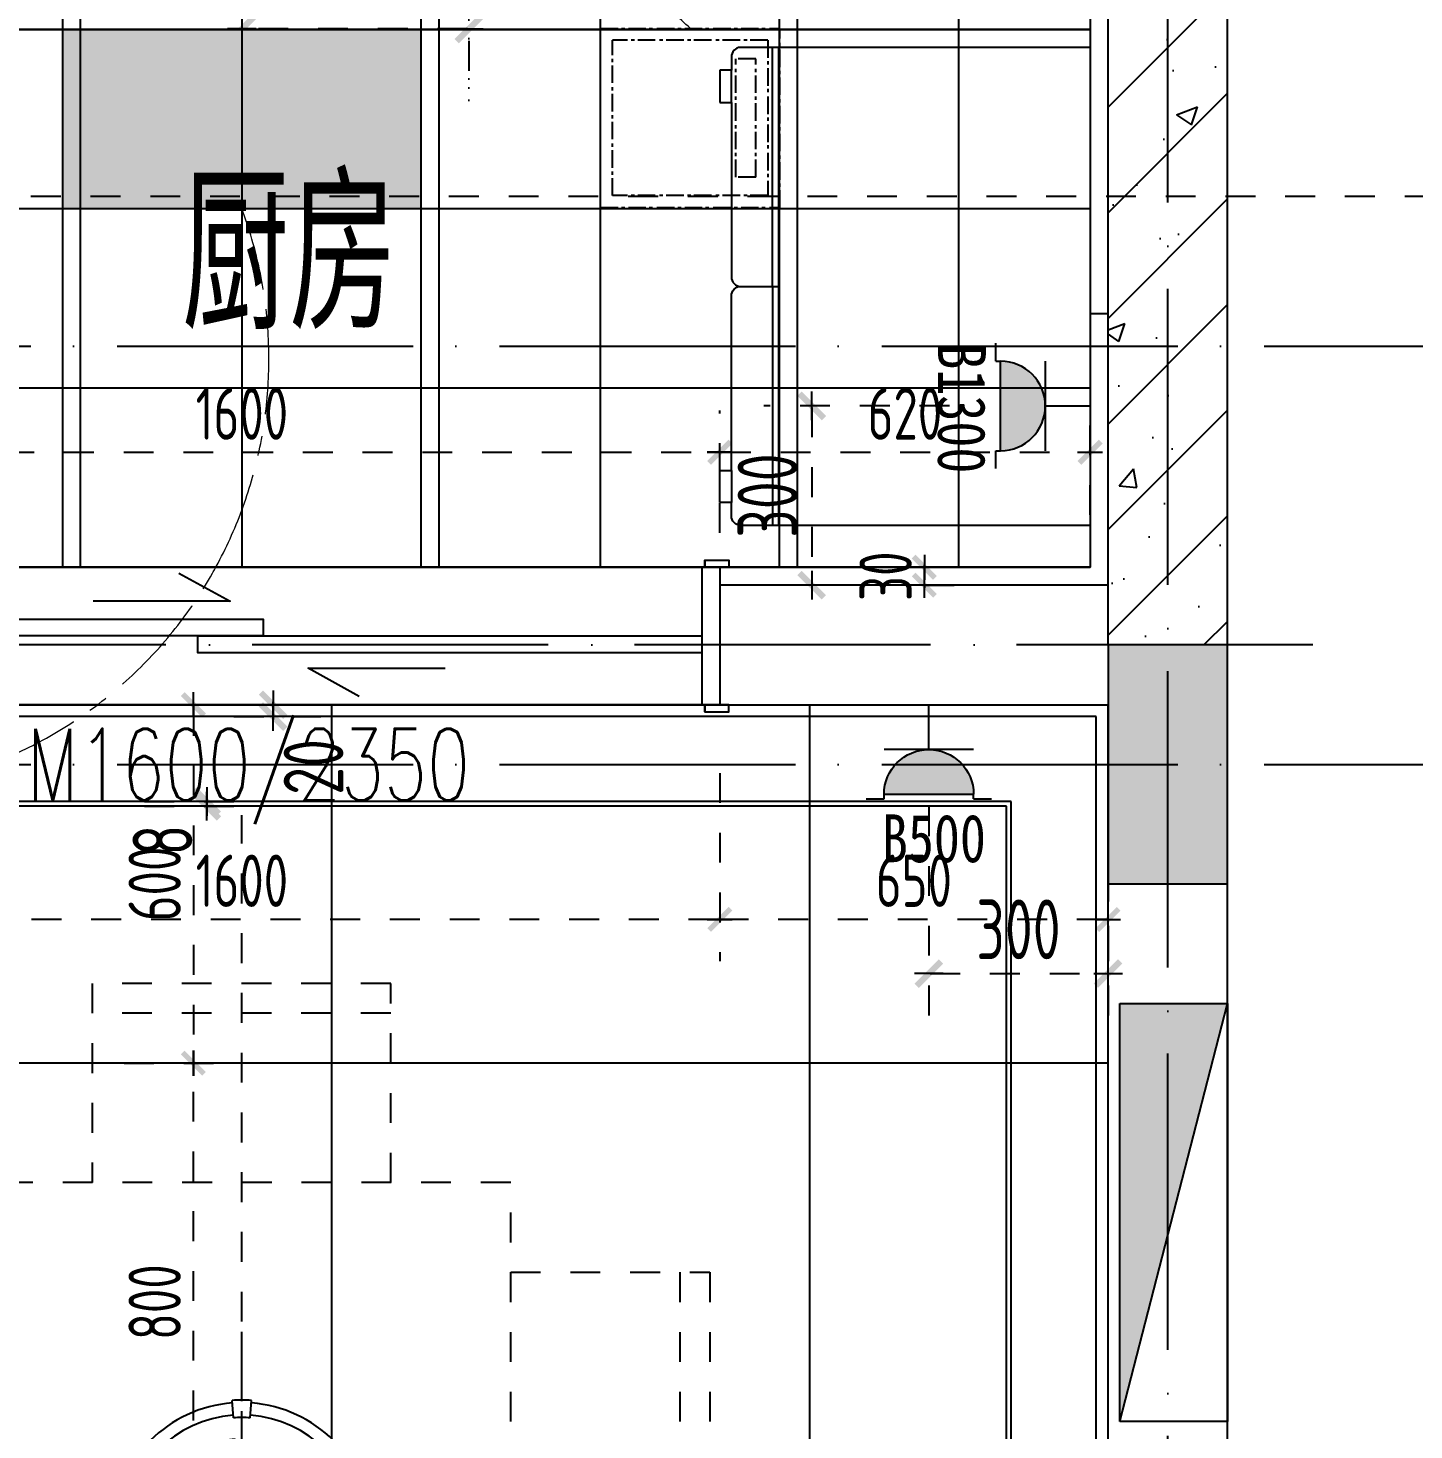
# Model space of a CAD drawing. Extents: x 133656 to 214778, y 12424 to 51506.
# Drawn here: x 163788 to 166108, y 21886 to 24232 of the extents above; entities that cross this region are included whole.
import ezdxf

# ---------------------------------------------------------------- set-up
doc = ezdxf.new("R2010")
doc.units = 0
doc.header["$MEASUREMENT"] = 0
for name, pattern in [('图案填充', [66.863653, 0, -20.558844, 0, -15.145704, 0, -15.145704, 0, -16.013401]), ('图纸索引线', [1.414175, 0.440583, -0.082865, 0.082865, -0.092515, 0.440583, -0.082865, 0.082865, -0.109034]), ('家具虚线平面', [100, 50, -50]), ('索引', [26.102844, 8.811668, -1.657301, 1.657301, -1.850304, 8.811668, -1.657301, 1.657301]), ('轴线', [1279.947105, 991.697132, -142.311249, 0, -145.938724])]:
    doc.linetypes.add(name, pattern=pattern)
doc.layers.get('Defpoints').update_dxf_attribs({"color": 8})
for name, color, linetype in [('A-HATH', 8, 'Continuous'), ('A31.土建轴线', 251, 'Continuous'), ('B4.装修完成面', 112, 'Continuous'), ('B6.新建墙体定位', 203, 'Continuous'), ('B9.完成面定位', 203, 'Continuous'), ('C1.新建门', 70, 'Continuous'), ('C2.门编号', 10, 'Continuous'), ('E1.地面-(平面图)', 136, 'Continuous'), ('E7.地面_尺寸', 50, 'Continuous'), ('F1.家具层', 51, 'Continuous'), ('F5.洁具层', 133, 'Continuous'), ('G1.天花造型', 30, 'Continuous'), ('G2.天花造型尺寸', 144, 'Continuous'), ('G3.天花灯具', 52, 'Continuous'), ('G4.天花灯位', 71, 'Continuous'), ('G5.天花看线', 152, 'Continuous'), ('K2.强电插座', 132, 'Continuous'), ('P-EQUIP_消火栓', 7, 'Continuous'), ('PS-中文', 50, 'Continuous'), ('PUB_HATCH', 8, 'Continuous'), ('WALL', 6, 'Continuous'), ('wf2水点排水', 1, 'Continuous')]:
    doc.layers.add(name, color=color, linetype=linetype)
doc.layers.add('灯具连线', color=30, linetype='Continuous', lineweight=13)
doc.styles.add('_TCH_SPACE', font='SIMPLEX', dxfattribs={"height": 5, "bigfont": 'GBCBIG'})
doc.styles.add('标注数字', font='dim.shx', dxfattribs={"width": 0.8})
doc.styles.add('标题文字', font='')
doc.styles.get('标题文字').set_extended_font_data('SimSun')
doc.dimstyles.new('设计2017', dxfattribs={"dimscale": 100, "dimtxt": 2.5, "dimasz": 0.06, "dimexe": 2, "dimexo": 2.5, "dimgap": 0.6, "dimtad": 1, "dimdec": 0, "dimrnd": 5, "dimzin": 0, "dimdsep": 46, "dimtxsty": '标注数字', "dimblk": 'HBA_DIMENSION_TICK', "dimcen": 0.125, "dimclrd": 44, "dimclre": 44, "dimclrt": 50, "dimadec": 0, "dimazin": 0, "dimtfac": 1, "dimtdec": 0, "dimtix": 1, "dimtmove": 0, "dimatfit": 3, "dimldrblk": 'HBA_Leader_Arrow', "dimfxl": 7, "dimfxlon": 1, "dimtvp": 1, "dimtolj": 1, "dimtzin": 0, "dimarcsym": 0})

# ---------------------------------------------------------------- blocks, each defined once
blk = doc.blocks.new('$TwtSys$00000434')
for p, q in [((-0.5, 0.5), (-0.5, -0.5)), ((-0.5, -0.5), (0.5, 0.5)), ((0.5, 0.5), (-0.5, 0.5)), ((0.5, -0.5), (0.5, 0.5)), ((-0.5, -0.5), (0.5, -0.5))]:
    blk.add_line(p, q)
blk.add_solid([(0.5, -0.5), (0.5, 0.5), (-0.5, -0.5)])
blk = doc.blocks.new('r2q3423')
at = {"linetype": '家具虚线平面'}
for p, q in [((163940.7, -28224), (163440.7, -28224)), ((163440.7, -28224), (163440.7, -28557.4)), ((163940.7, -28557.4), (163940.7, -28224)), ((163940.7, -28274), (163440.7, -28274)), ((163241.4, -29957.4), (163241.4, -28557.4)), ((164141.4, -28557.4), (163241.4, -28557.4)), ((164141.4, -28557.4), (164141.4, -29957.4)), ((163241.4, -28707.4), (162908, -28707.4)), ((162908, -28707.4), (162908, -29207.4)), ((162958, -28707.4), (162958, -29207.4)), ((164141.4, -28707.4), (164474.8, -28707.4)), ((164424.8, -28707.4), (164424.8, -29207.4)), ((164474.8, -28707.4), (164474.8, -29207.4)), ((162908, -29207.4), (163241.4, -29207.4)), ((164474.8, -29207.4), (164141.4, -29207.4)), ((162908, -29807.4), (162908, -29307.4)), ((162908, -29307.4), (163241.4, -29307.4)), ((162958, -29807.4), (162958, -29307.4)), ((164474.8, -29307.4), (164141.4, -29307.4)), ((164424.8, -29807.4), (164424.8, -29307.4)), ((164474.8, -29807.4), (164474.8, -29307.4)), ((163241.4, -29807.4), (162908, -29807.4)), ((164141.4, -29807.4), (164474.8, -29807.4)), ((164141.4, -29957.4), (163241.4, -29957.4)), ((163440.7, -30290.9), (163440.7, -29957.4)), ((163940.7, -29957.4), (163940.7, -30290.9)), ((163940.7, -30240.9), (163440.7, -30240.9)), ((163940.7, -30290.9), (163440.7, -30290.9))]:
    blk.add_line(p, q, dxfattribs=at)
blk = doc.blocks.new('fdq')
for p, q in [((717531.7, -1941971.2), (717531.7, -1941993.2)), ((718132.1, -1941955), (717546.4, -1941955)), ((717600.4, -1942355), (717600.4, -1941955)), ((717610.3, -1941955), (717610.3, -1942755)), ((718132.1, -1941955), (718132.1, -1942755)), ((717512, -1941993.2), (717512, -1942047)), ((717531.7, -1941993.2), (717512, -1941993.2)), ((717531.7, -1942047), (717531.7, -1941993.2)), ((717512, -1942047), (717531.7, -1942047)), ((717531.7, -1942047), (717531.7, -1942338.9)), ((717531.7, -1942663), (717531.7, -1942371.2)), ((717546.4, -1942355), (717610.3, -1942355)), ((717600.4, -1942355), (717600.4, -1942755)), ((717512, -1942663), (717531.7, -1942663)), ((717512, -1942716.8), (717512, -1942663)), ((717531.7, -1942663), (717531.7, -1942716.8)), ((717531.7, -1942716.8), (717512, -1942716.8)), ((717531.7, -1942738.9), (717531.7, -1942716.8)), ((718132.1, -1942755), (717546.4, -1942755))]:
    blk.add_line(p, q)
for centre, start_param, end_param in [((717546.4, -1941971.2), 3.141593, 4.712389), ((717546.4, -1942338.9), 4.712389, 6.283185)]:
    blk.add_ellipse(centre, major_axis=(0, -16.1), ratio=0.913255, start_param=start_param, end_param=end_param)
at = {"extrusion": (0, 0, -1)}
for centre, start_param, end_param in [((717546.4, -1942371.2), 4.712389, 6.283185), ((717546.4, -1942738.9), 3.141593, 4.712389)]:
    blk.add_ellipse(centre, major_axis=(0, 16.1), ratio=0.913255, start_param=start_param, end_param=end_param, dxfattribs=at)
blk = doc.blocks.new('HBA_DIMENSION_TICK')
at = {"color": 0, "linetype": 'ByBlock'}
for p, q in [((-10, 0), (0, 0)), ((0, 0), (10, 0))]:
    blk.add_line(p, q, dxfattribs=at)
at = {"color": 50, "linetype": 'ByBlock'}
blk.add_solid([(-10, -7), (-7, -10), (7, 10), (10, 7)], dxfattribs=at)
blk = doc.blocks.new('*D93')
at = {"layer": 'Defpoints', "color": 0, "linetype": '家具虚线平面', "transparency": 16777216}
for p in [(165430.6, 23599.6), (165100, 23299.6), (165418.7, 23299.6)]:
    blk.add_point(p, dxfattribs=at)
at = {"layer": 'K2.强电插座', "color": 44, "linetype": '家具虚线平面', "lineweight": -2, "transparency": 16777216}
for p, q in [((165330.6, 23599.6), (165020, 23599.6)), ((165100, 23597.2), (165100, 23302)), ((165318.7, 23299.6), (165020, 23299.6))]:
    blk.add_line(p, q, dxfattribs=at)
at = {"layer": 'K2.强电插座', "color": 44, "linetype": '家具虚线平面', "lineweight": -2, "transparency": 16777216, "xscale": 2.4, "yscale": 2.4, "zscale": 2.4}
for p, rotation in [((165100, 23599.6), 90), ((165100, 23299.6), 270)]:
    blk.add_blockref('HBA_DIMENSION_TICK', p, dxfattribs=dict(at, rotation=rotation))
at = {"layer": 'K2.强电插座', "color": 50, "linetype": '家具虚线平面', "transparency": 16777216, "insert": (165026, 23449.6), "char_height": 100, "attachment_point": 5, "rotation": 90, "style": '标注数字'}
blk.add_mtext('\\A1;300', dxfattribs=at)
blk = doc.blocks.new('HBA_Leader_Arrow')
at = {"color": 0, "linetype": 'ByBlock', "ltscale": 0.5}
blk.add_line((3.5, 0), (-10, 0), dxfattribs=at)
for points in [[(-10.99, 11.28), (-6.57, 14.38), (-0.55, 0), (3.5, 0)], [(-10.99, -11.28), (-6.57, -14.38), (-0.55, 0), (3.5, 0)]]:
    blk.add_solid(points, dxfattribs=at)
blk = doc.blocks.new('不间断电源')
h = blk.add_hatch(color=8)
h.dxf.hatch_style = 1
h.paths.add_polyline_path([(-70.3, 140.6, 1), (70.3, 140.6)])
for p, q in [((-98.4, 147.7), (-70.3, 147.7)), ((-70.3, 147.7), (-70.3, 140.6)), ((-70.3, 140.6), (70.3, 140.6)), ((70.3, 147.7), (70.3, 140.6)), ((70.3, 147.7), (98.4, 147.7)), ((70.3, 70.3), (-70.3, 70.3)), ((0, 70.3), (0, 0))]:
    blk.add_line(p, q)
blk.add_arc((0, 140.6), 70.3, 180, 0)
at = {"color": 1, "style": '标题文字'}
blk.add_attdef('REF.', (86, 32.6), '', height=70.9, dxfattribs=at)
blk = doc.blocks.new('线条方形')
at = {"color": 0}
blk.add_lwpolyline([(0, -12), (0, 0), (-40, 0)], dxfattribs=at)
blk.add_lwpolyline([(-40, 0), (0, 0), (0, -12), (-40, -12)], close=True, dxfattribs=at)
blk = doc.blocks.new('*U147')
at = {"layer": 'B4.装修完成面', "color": 33}
for p, q in [((25, 112), (25, -118)), ((50, 112), (55, 112)), ((55, 112), (55, -118)), ((45, -118), (55, -118))]:
    blk.add_line(p, q, dxfattribs=at)
at = {"layer": 'B4.装修完成面', "color": 33, "xscale": -1, "rotation": 180}
blk.add_blockref('线条方形', (50, 112), dxfattribs=at)
at = {"layer": 'B4.装修完成面', "color": 33}
blk.add_blockref('线条方形', (50, -118), dxfattribs=at)
blk = doc.blocks.new('*D149')
at = {"layer": 'Defpoints', "color": 0, "linetype": '家具虚线平面', "transparency": 16777216}
for p in [(165296.1, 23099.6), (165596.1, 23099.6), (165596.1, 22649.6)]:
    blk.add_point(p, dxfattribs=at)
at = {"layer": 'K2.强电插座', "color": 44, "linetype": '家具虚线平面', "lineweight": -2, "transparency": 16777216}
for p, q in [((165296.1, 22929.6), (165296.1, 22569.6)), ((165596.1, 22929.6), (165596.1, 22569.6)), ((165298.5, 22649.6), (165593.7, 22649.6))]:
    blk.add_line(p, q, dxfattribs=at)
at = {"layer": 'K2.强电插座', "color": 44, "linetype": '家具虚线平面', "lineweight": -2, "transparency": 16777216, "xscale": 2.4, "yscale": 2.4, "zscale": 2.4, "rotation": 180}
blk.add_blockref('HBA_DIMENSION_TICK', (165296.1, 22649.6), dxfattribs=at)
at = {"layer": 'K2.强电插座', "color": 44, "linetype": '家具虚线平面', "lineweight": -2, "transparency": 16777216, "xscale": 2.4, "yscale": 2.4, "zscale": 2.4}
blk.add_blockref('HBA_DIMENSION_TICK', (165596.1, 22649.6), dxfattribs=at)
at = {"layer": 'K2.强电插座', "color": 50, "linetype": '家具虚线平面', "transparency": 16777216, "insert": (165446.1, 22723.6), "char_height": 100, "attachment_point": 5, "style": '标注数字'}
blk.add_mtext('\\A1;300', dxfattribs=at)
blk = doc.blocks.new('A$C34CE5B40')
at = {"color": 1, "linetype": '图纸索引线', "ltscale": 150}
for p, q in [((125.3, -67.5), (125.3, 318.1)), ((-67.5, 125.3), (318.1, 125.3))]:
    blk.add_line(p, q, dxfattribs=at)
for p, q in [((117.3, 233.8), (116.1, 250.3)), ((133.3, 233.8), (134.5, 250.3)), ((16.8, 133.3), (0.3, 134.5)), ((124.2, 139.9), (126.4, 139.9)), ((233.8, 133.3), (250.3, 134.5)), ((16.8, 117.3), (0.3, 116.1)), ((233.8, 117.3), (250.3, 116.1)), ((117.3, 16.8), (116.1, 0.3)), ((133.3, 16.8), (134.5, 0.3))]:
    blk.add_line(p, q)
at = {"color": 8}
for p, q in [((15, 139.9), (17.4, 139.9)), ((233.2, 139.9), (235.6, 139.9)), ((166.7, 24.7), (172.7, 24.7))]:
    blk.add_line(p, q, dxfattribs=at)
for radius in [8.86, 5.76]:
    blk.add_circle((125.3, 125.3), radius)
for centre, radius, start, end in [((125.3, 125.3), 122.9, 94.2154, 175.7846), ((125.3, 125.3), 125.3, 85.7846, 94.2154), ((125.3, 125.3), 122.9, 4.2154, 85.7846), ((125.3, 125.3), 111.3, 94.2154, 175.7846), ((125.3, 125.3), 108.8, 85.7846, 94.2154), ((125.3, 125.3), 111.3, 4.2154, 85.7846), ((125.3, 125.3), 125.3, 175.7846, 184.2154), ((125.3, 125.3), 108.8, 175.7846, 184.2154), ((117.5, 133.1), 3.28, 59.2133, 210.7867), ((122.4, 136), 3.28, 29.2133, 180.7867), ((128.2, 136), 3.28, 359.2133, 150.7867), ((133.1, 133.1), 3.28, 329.2133, 120.7867), ((125.3, 125.3), 108.8, 355.7846, 4.2154), ((125.3, 125.3), 125.3, 355.7846, 4.2154), ((114.6, 128.2), 3.28, 89.2133, 240.7867), ((114.6, 122.4), 3.28, 119.2133, 270.7867), ((136, 128.2), 3.28, 299.2133, 90.7867), ((136, 122.4), 3.28, 269.2133, 60.7867), ((125.3, 125.3), 122.9, 184.2154, 265.7846), ((125.3, 125.3), 111.3, 184.2154, 265.7846), ((117.5, 117.5), 3.28, 149.2133, 300.7867), ((122.4, 114.6), 3.28, 179.2133, 330.7867), ((128.2, 114.6), 3.28, 209.2133, 0.7867), ((133.1, 117.5), 3.28, 239.2133, 30.7867), ((125.3, 125.3), 111.3, 274.2154, 355.7846), ((125.3, 125.3), 122.9, 274.2154, 355.7846), ((125.3, 125.3), 108.8, 265.7846, 274.2154), ((125.3, 125.3), 125.3, 265.7846, 274.2154)]:
    blk.add_arc(centre, radius, start, end)
for start, end in [(94.2154, 175.7846), (202.9764, 246.7439)]:
    blk.add_arc((125.3, 125.3), 88.5, start, end, dxfattribs=at)
blk = doc.blocks.new('*D178')
at = {"layer": 'Defpoints', "color": 0, "linetype": '家具虚线平面', "transparency": 16777216}
for p in [(164032.8, 23099.6), (164032.8, 23079.6), (164198.2, 23079.6)]:
    blk.add_point(p, dxfattribs=at)
at = {"layer": 'G2.天花造型尺寸', "color": 44, "linetype": '家具虚线平面', "lineweight": -2, "transparency": 16777216}
for p, q in [((164132.8, 23099.6), (164278.2, 23099.6)), ((164198.2, 23102), (164198.2, 23104.4)), ((164198.2, 23099.6), (164198.2, 23079.6)), ((164132.8, 23079.6), (164278.2, 23079.6)), ((164198.2, 23077.2), (164198.2, 23074.8))]:
    blk.add_line(p, q, dxfattribs=at)
at = {"layer": 'G2.天花造型尺寸', "color": 44, "linetype": '家具虚线平面', "lineweight": -2, "transparency": 16777216, "xscale": 2.4, "yscale": 2.4, "zscale": 2.4}
for p, rotation in [((164198.2, 23099.6), 270), ((164198.2, 23079.6), 90)]:
    blk.add_blockref('HBA_DIMENSION_TICK', p, dxfattribs=dict(at, rotation=rotation))
at = {"layer": 'G2.天花造型尺寸', "color": 50, "linetype": '家具虚线平面', "transparency": 16777216, "insert": (164266, 22995.3), "char_height": 100, "attachment_point": 5, "rotation": 90, "style": '标注数字'}
blk.add_mtext('\\A1;20', dxfattribs=at)
blk = doc.blocks.new('结构')
at = {"layer": 'A-HATH'}
blk.add_hatch(color=256, dxfattribs=at).paths.add_polyline_path([(2900, 2150), (2900, 1750), (3100, 1750), (3100, 2150)], flags=0)
at = {"layer": 'WALL'}
blk.add_lwpolyline([(2900, 2150), (2900, 1750), (3100, 1750), (3100, 2150), (2900, 2150)], close=True, dxfattribs=at)
blk = doc.blocks.new('*D251')
at = {"layer": 'Defpoints', "color": 0, "linetype": '家具虚线平面', "transparency": 16777216}
for p in [(163882.8, 22937.6), (163882.8, 22929.6), (164087.2, 22937.6)]:
    blk.add_point(p, dxfattribs=at)
at = {"layer": 'G2.天花造型尺寸', "color": 44, "linetype": '家具虚线平面', "lineweight": -2, "transparency": 16777216}
for p, q in [((163982.8, 22937.6), (164167.2, 22937.6)), ((163982.8, 22929.6), (164167.2, 22929.6)), ((164087.2, 22940), (164087.2, 22942.4)), ((164087.2, 22929.6), (164087.2, 22937.6)), ((164087.2, 22927.2), (164087.2, 22924.8))]:
    blk.add_line(p, q, dxfattribs=at)
at = {"layer": 'G2.天花造型尺寸', "color": 44, "linetype": '家具虚线平面', "lineweight": -2, "transparency": 16777216, "xscale": 2.4, "yscale": 2.4, "zscale": 2.4}
for p, rotation in [((164087.2, 22937.6), 270), ((164087.2, 22929.6), 90)]:
    blk.add_blockref('HBA_DIMENSION_TICK', p, dxfattribs=dict(at, rotation=rotation))
at = {"layer": 'G2.天花造型尺寸', "color": 50, "linetype": '家具虚线平面', "transparency": 16777216, "insert": (164013.2, 22873), "char_height": 100, "attachment_point": 5, "rotation": 90, "style": '标注数字'}
blk.add_mtext('\\A1;8', dxfattribs=at)
blk = doc.blocks.new('*D274')
at = {"layer": 'Defpoints', "color": 0, "linetype": '家具虚线平面', "transparency": 16777216}
for p in [(163861.3, 22499.6), (164064.8, 22499.6), (163861.3, 21699.6)]:
    blk.add_point(p, dxfattribs=at)
at = {"layer": 'E7.地面_尺寸', "color": 44, "linetype": '家具虚线平面', "lineweight": -2, "transparency": 16777216}
for p, q in [((163948.8, 22499.6), (164134.8, 22499.6)), ((164064.8, 21701.7), (164064.8, 22497.5)), ((163948.8, 21699.6), (164134.8, 21699.6))]:
    blk.add_line(p, q, dxfattribs=at)
at = {"layer": 'E7.地面_尺寸', "color": 44, "linetype": '家具虚线平面', "lineweight": -2, "transparency": 16777216, "xscale": 2.1, "yscale": 2.1, "zscale": 2.1}
for p, rotation in [((164064.8, 22499.6), 90), ((164064.8, 21699.6), 270)]:
    blk.add_blockref('HBA_DIMENSION_TICK', p, dxfattribs=dict(at, rotation=rotation))
at = {"layer": 'E7.地面_尺寸', "color": 50, "linetype": '家具虚线平面', "transparency": 16777216, "insert": (164000.1, 22099.6), "char_height": 87.5, "attachment_point": 5, "rotation": 90, "style": '标注数字'}
blk.add_mtext('\\A1;800', dxfattribs=at)
blk = doc.blocks.new('*D275')
at = {"layer": 'Defpoints', "color": 0, "linetype": '家具虚线平面', "transparency": 16777216}
for p in [(163861.3, 23099.6), (163861.3, 22499.6), (164064.8, 22499.6)]:
    blk.add_point(p, dxfattribs=at)
at = {"layer": 'E7.地面_尺寸', "color": 44, "linetype": '家具虚线平面', "lineweight": -2, "transparency": 16777216}
for p, q in [((163948.8, 23099.6), (164134.8, 23099.6)), ((164064.8, 23097.5), (164064.8, 22501.7)), ((163948.8, 22499.6), (164134.8, 22499.6))]:
    blk.add_line(p, q, dxfattribs=at)
at = {"layer": 'E7.地面_尺寸', "color": 44, "linetype": '家具虚线平面', "lineweight": -2, "transparency": 16777216, "xscale": 2.1, "yscale": 2.1, "zscale": 2.1}
for p, rotation in [((164064.8, 23099.6), 90), ((164064.8, 22499.6), 270)]:
    blk.add_blockref('HBA_DIMENSION_TICK', p, dxfattribs=dict(at, rotation=rotation))
at = {"layer": 'E7.地面_尺寸', "color": 50, "linetype": '家具虚线平面', "transparency": 16777216, "insert": (164000.1, 22799.6), "char_height": 87.5, "attachment_point": 5, "rotation": 90, "style": '标注数字'}
blk.add_mtext('\\A1;600', dxfattribs=at)
blk = doc.blocks.new('liangba')
at = {"layer": 'G3.天花灯具', "linetype": '图纸索引线'}
for p, q in [((1315.491, 788.607), (1315.491, 793.107)), ((1315.491, 793.107), (1319.991, 793.107)), ((1319.991, 788.607), (1319.991, 793.107)), ((1315.791, 788.907), (1315.791, 792.807)), ((1319.691, 792.807), (1315.791, 792.807)), ((1319.691, 792.807), (1319.691, 788.907)), ((1318.887, 789.373), (1318.887, 792.341)), ((1319.386, 792.341), (1318.887, 792.341)), ((1319.386, 789.373), (1319.386, 792.341)), ((1319.386, 789.373), (1318.887, 789.373)), ((1319.691, 788.907), (1315.791, 788.907)), ((1315.491, 788.607), (1319.991, 788.607))]:
    blk.add_line(p, q, dxfattribs=at)
blk = doc.blocks.new('*D329')
at = {"layer": 'Defpoints', "color": 0, "linetype": '家具虚线平面', "transparency": 16777216}
for p in [(164146.1, 24641.4), (164526.1, 24641.4), (164146.1, 24230.7)]:
    blk.add_point(p, dxfattribs=at)
at = {"layer": 'K2.强电插座', "color": 44, "linetype": '家具虚线平面', "lineweight": -2, "transparency": 16777216}
for p, q in [((164146.1, 24510.7), (164146.1, 24150.7)), ((164526.1, 24510.7), (164526.1, 24150.7)), ((164523.7, 24230.7), (164148.5, 24230.7))]:
    blk.add_line(p, q, dxfattribs=at)
at = {"layer": 'K2.强电插座', "color": 44, "linetype": '家具虚线平面', "lineweight": -2, "transparency": 16777216, "xscale": 2.4, "yscale": 2.4, "zscale": 2.4, "rotation": 180}
blk.add_blockref('HBA_DIMENSION_TICK', (164146.1, 24230.7), dxfattribs=at)
at = {"layer": 'K2.强电插座', "color": 44, "linetype": '家具虚线平面', "lineweight": -2, "transparency": 16777216, "xscale": 2.4, "yscale": 2.4, "zscale": 2.4}
blk.add_blockref('HBA_DIMENSION_TICK', (164526.1, 24230.7), dxfattribs=at)
at = {"layer": 'K2.强电插座', "color": 50, "linetype": '家具虚线平面', "transparency": 16777216, "insert": (164336.1, 24304.7), "char_height": 100, "attachment_point": 5, "style": '标注数字'}
blk.add_mtext('\\A1;380', dxfattribs=at)
blk = doc.blocks.new('*D426')
at = {"layer": 'B6.新建墙体定位', "color": 44, "linetype": '家具虚线平面', "lineweight": -2, "transparency": 16777216}
for p, q in [((163346.1, 23402.1), (163346.1, 23592.1)), ((164946.1, 23387.1), (164946.1, 23592.1)), ((163348.2, 23522.1), (164944, 23522.1))]:
    blk.add_line(p, q, dxfattribs=at)
at = {"layer": 'Defpoints', "color": 0, "linetype": '家具虚线平面', "transparency": 16777216}
for p in [(164946.1, 23522.1), (163346.1, 23314.6), (164946.1, 23299.6)]:
    blk.add_point(p, dxfattribs=at)
at = {"layer": 'B6.新建墙体定位', "color": 44, "linetype": '家具虚线平面', "lineweight": -2, "transparency": 16777216, "xscale": 2.1, "yscale": 2.1, "zscale": 2.1, "rotation": 180}
blk.add_blockref('HBA_DIMENSION_TICK', (163346.1, 23522.1), dxfattribs=at)
at = {"layer": 'B6.新建墙体定位', "color": 44, "linetype": '家具虚线平面', "lineweight": -2, "transparency": 16777216, "xscale": 2.1, "yscale": 2.1, "zscale": 2.1}
blk.add_blockref('HBA_DIMENSION_TICK', (164946.1, 23522.1), dxfattribs=at)
at = {"layer": 'B6.新建墙体定位', "color": 50, "linetype": '家具虚线平面', "transparency": 16777216, "insert": (164146.1, 23586.8), "char_height": 87.5, "attachment_point": 5, "style": '标注数字'}
blk.add_mtext('\\A1;1600', dxfattribs=at)
blk = doc.blocks.new('*D427')
at = {"layer": 'B6.新建墙体定位', "color": 44, "linetype": '家具虚线平面', "lineweight": -2, "transparency": 16777216}
for p, q in [((164946.1, 23387.1), (164946.1, 23592.1)), ((165566.1, 23417.1), (165566.1, 23592.1)), ((164948.2, 23522.1), (165564, 23522.1))]:
    blk.add_line(p, q, dxfattribs=at)
at = {"layer": 'Defpoints', "color": 0, "linetype": '家具虚线平面', "transparency": 16777216}
for p in [(165566.1, 23522.1), (165566.1, 23329.6), (164946.1, 23299.6)]:
    blk.add_point(p, dxfattribs=at)
at = {"layer": 'B6.新建墙体定位', "color": 44, "linetype": '家具虚线平面', "lineweight": -2, "transparency": 16777216, "xscale": 2.1, "yscale": 2.1, "zscale": 2.1, "rotation": 180}
blk.add_blockref('HBA_DIMENSION_TICK', (164946.1, 23522.1), dxfattribs=at)
at = {"layer": 'B6.新建墙体定位', "color": 44, "linetype": '家具虚线平面', "lineweight": -2, "transparency": 16777216, "xscale": 2.1, "yscale": 2.1, "zscale": 2.1}
blk.add_blockref('HBA_DIMENSION_TICK', (165566.1, 23522.1), dxfattribs=at)
at = {"layer": 'B6.新建墙体定位', "color": 50, "linetype": '家具虚线平面', "transparency": 16777216, "insert": (165256.1, 23586.8), "char_height": 87.5, "attachment_point": 5, "style": '标注数字'}
blk.add_mtext('\\A1;620', dxfattribs=at)
blk = doc.blocks.new('*D428')
at = {"layer": 'B6.新建墙体定位', "color": 44, "linetype": '家具虚线平面', "lineweight": -2, "transparency": 16777216}
for p, q in [((164946.1, 22985.2), (164946.1, 22670.2)), ((165596.1, 22820), (165596.1, 22670.2)), ((165594, 22740.2), (164948.2, 22740.2))]:
    blk.add_line(p, q, dxfattribs=at)
at = {"layer": 'Defpoints', "color": 0, "linetype": '家具虚线平面', "transparency": 16777216}
for p in [(164946.1, 23227.3), (165596.1, 22907.5), (164946.1, 22740.2)]:
    blk.add_point(p, dxfattribs=at)
at = {"layer": 'B6.新建墙体定位', "color": 44, "linetype": '家具虚线平面', "lineweight": -2, "transparency": 16777216, "xscale": 2.1, "yscale": 2.1, "zscale": 2.1, "rotation": 180}
blk.add_blockref('HBA_DIMENSION_TICK', (164946.1, 22740.2), dxfattribs=at)
at = {"layer": 'B6.新建墙体定位', "color": 44, "linetype": '家具虚线平面', "lineweight": -2, "transparency": 16777216, "xscale": 2.1, "yscale": 2.1, "zscale": 2.1}
blk.add_blockref('HBA_DIMENSION_TICK', (165596.1, 22740.2), dxfattribs=at)
at = {"layer": 'B6.新建墙体定位', "color": 50, "linetype": '家具虚线平面', "transparency": 16777216, "insert": (165271.1, 22804.9), "char_height": 87.5, "attachment_point": 5, "style": '标注数字'}
blk.add_mtext('\\A1;650', dxfattribs=at)
blk = doc.blocks.new('*D429')
at = {"layer": 'B6.新建墙体定位', "color": 44, "linetype": '家具虚线平面', "lineweight": -2, "transparency": 16777216}
for p, q in [((163346.1, 22985.2), (163346.1, 22670.2)), ((164946.1, 22985.2), (164946.1, 22670.2)), ((164944, 22740.2), (163348.2, 22740.2))]:
    blk.add_line(p, q, dxfattribs=at)
at = {"layer": 'Defpoints', "color": 0, "linetype": '家具虚线平面', "transparency": 16777216}
for p in [(163346.1, 23218), (164946.1, 23227.3), (163346.1, 22740.2)]:
    blk.add_point(p, dxfattribs=at)
at = {"layer": 'B6.新建墙体定位', "color": 44, "linetype": '家具虚线平面', "lineweight": -2, "transparency": 16777216, "xscale": 2.1, "yscale": 2.1, "zscale": 2.1, "rotation": 180}
blk.add_blockref('HBA_DIMENSION_TICK', (163346.1, 22740.2), dxfattribs=at)
at = {"layer": 'B6.新建墙体定位', "color": 44, "linetype": '家具虚线平面', "lineweight": -2, "transparency": 16777216, "xscale": 2.1, "yscale": 2.1, "zscale": 2.1}
blk.add_blockref('HBA_DIMENSION_TICK', (164946.1, 22740.2), dxfattribs=at)
at = {"layer": 'B6.新建墙体定位', "color": 50, "linetype": '家具虚线平面', "transparency": 16777216, "insert": (164146.1, 22804.9), "char_height": 87.5, "attachment_point": 5, "style": '标注数字'}
blk.add_mtext('\\A1;1600', dxfattribs=at)
blk = doc.blocks.new('*D513')
at = {"layer": 'B9.完成面定位', "color": 44, "linetype": '家具虚线平面', "lineweight": -2, "transparency": 16777216}
for p, q in [((165288.6, 23331.7), (165288.6, 23333.8)), ((165288.6, 23329.6), (165358.6, 23329.6)), ((165288.6, 23299.6), (165288.6, 23329.6)), ((165288.6, 23299.6), (165358.6, 23299.6)), ((165288.6, 23297.5), (165288.6, 23295.4))]:
    blk.add_line(p, q, dxfattribs=at)
at = {"layer": 'Defpoints', "color": 0, "linetype": '家具虚线平面', "transparency": 16777216}
for p in [(165288.6, 23329.6), (165288.6, 23329.6), (165288.6, 23299.6)]:
    blk.add_point(p, dxfattribs=at)
at = {"layer": 'B9.完成面定位', "color": 44, "linetype": '家具虚线平面', "lineweight": -2, "transparency": 16777216, "xscale": 2.1, "yscale": 2.1, "zscale": 2.1}
for p, rotation in [((165288.6, 23329.6), 270), ((165288.6, 23299.6), 90)]:
    blk.add_blockref('HBA_DIMENSION_TICK', p, dxfattribs=dict(at, rotation=rotation))
at = {"layer": 'B9.完成面定位', "color": 50, "linetype": '家具虚线平面', "transparency": 16777216, "insert": (165223.8, 23314.6), "char_height": 87.5, "attachment_point": 5, "rotation": 90, "style": '标注数字'}
blk.add_mtext('\\A1;30', dxfattribs=at)

msp = doc.modelspace()

# ---------------------------------------------------------------- hatches: boundary and pattern name
at = {"layer": 'E1.地面-(平面图)'}
h = msp.add_hatch(dxfattribs=at)
h.set_pattern_fill('_USER', color=256, scale=800, double=1, pattern_type=0)
h.set_pattern_definition([(0, (166696.1, 19299.6), (0, 800), []), (90, (166696.1, 19299.6), (-800, 5e-14), [])])
h.paths.add_polyline_path([(165596.1, 23099.6), (162696.1, 23099.6), (162696.1, 20099.6), (159596.1, 20099.6), (159596.1, 18899.6), (162696.1, 18899.6), (162696.1, 14499.6), (163156.1, 14499.6), (163156.1, 14519.6), (166236.1, 14519.6), (166236.1, 14499.6), (166696.1, 14499.6), (166696.1, 14699.6), (166671.1, 14704.6), (166671.1, 17694.6), (166666.1, 17694.6), (166666.1, 18487.1), (166671.1, 18489.6), (166671.1, 18639.6), (166696.1, 18899.6), (167246.1, 18899.6), (167246.1, 20099.6), (165596.1, 20099.6)])
at = {"layer": 'G3.天花灯具', "linetype": '图纸索引线'}
h = msp.add_hatch(color=5, dxfattribs=at)
h.dxf.hatch_style = 1
h.set_gradient(color1=(0, 0, 255), color2=(255, 255, 0), tint=1, name='SPHERICAL')
h.paths.add_polyline_path([(163846.1, 23929.7), (164446.1, 23929.7), (164446.1, 24229.7), (163846.1, 24229.7)])
at = {"layer": 'G5.天花看线'}
h = msp.add_hatch(dxfattribs=at)
h.set_pattern_fill('_USER', color=256, scale=300, double=1, pattern_type=0)
h.set_pattern_definition([(0, (164146.07, 23329.65), (0, 300), []), (90, (164146.07, 23329.65), (-300, 2e-14), [])])
h.paths.add_polyline_path([(162726.1, 23329.6), (165566.1, 23329.6), (165566.1, 25169.6), (163276.1, 25169.6), (163276.1, 24819.6), (162726.1, 24819.6)])
at = {"layer": 'PUB_HATCH'}
h = msp.add_hatch(dxfattribs=at)
h.set_pattern_fill('钢筋混凝土', color=256, scale=50, style=0)
h.set_pattern_definition([(45, (223121.12, 4373.25), (-88.38835, 88.38835), []), (50, (223121.12, 4373.25), (358.6301, -31.376), [37.5, -412.5]), (355, (223121.1, 4373.25), (-69.3757, 376.096), [30, -330]), (100.4514, (223151, 4370.64), (289.2547, 344.7198), [31.87, -350.571]), (46.1842, (223121.1, 4473.25), (533.6205, -82.7595), [56.25, -618.75]), (96.6356, (223165.6, 4466.36), (467.3314, 487.059), [47.805, -525.8565]), (351.1842, (223121.1, 4473.25), (467.331, 487.0593), [45, -495]), (21, (223171.12, 4448.25), (298.4535, -201.3094), [37.5, -412.5]), (326, (223171.1, 4448.25), (121.6577, 362.575), [30, -330]), (71.4514, (223196, 4431.48), (420.1113, 161.2652), [31.87, -350.571]), (37.5, (223121.12, 4373.25), (6.07993, 166.44693), [0, -326, 0, -335, 0, -331.25]), (7.5, (223121.12, 4373.25), (131.53477, 197.20586), [0, -191, 0, -318.5, 0, -126.25]), (327.5, (223009.62, 4373.25), (266.91122, -11.27744), [0, -125, 0, -390, 0, -517.5]), (317.5, (222959.62, 4373.25), (291.5931, 50.0525), [0, -162.5, 0, -259, 0, -367.5])])
h.paths.add_polyline_path([(165796.1, 24899.5), (165596.1, 24899.5), (165596.1, 23199.6), (165796.1, 23199.6)])

# ---------------------------------------------------------------- linework, layer by layer
at = {"layer": 'A31.土建轴线', "linetype": '轴线', "ltscale": 0.5}
for p, q in [((165696.1, 20099.6), (165696.1, 25778.7)), ((155616.2, 23699.6), (168346.1, 23699.6)), ((165939, 23199.6), (162422.2, 23199.6)), ((155616.2, 22999.6), (168346.1, 22999.6))]:
    msp.add_line(p, q, dxfattribs=at)
at = {"layer": 'B4.装修完成面'}
msp.add_line((165566.1, 23754.6), (165596.1, 23754.6), dxfattribs=at)
msp.add_lwpolyline([(164716.1, 25264.6), (164716.1, 25169.8), (165356.1, 25169.8), (165356.1, 24959.6), (165566.1, 24959.6), (165566.1, 23329.6), (164946.1, 23329.6), (164946.1, 23299.6)], dxfattribs=at)
at = {"layer": 'B9.完成面定位', "linetype": '家具虚线平面'}
msp.add_line((162292.8, 23951), (168762, 23951), dxfattribs=at)
at = {"layer": 'C1.新建门'}
for points in [[(164040.7, 23319.9), (164126.3, 23272.7), (163897, 23272.7)], [(164342.6, 23113.4), (164256.9, 23160.6), (164486.2, 23160.6)]]:
    msp.add_lwpolyline(points, dxfattribs=at)
for points in [[(164181.6, 23214.6), (163376.1, 23214.6), (163376.1, 23242.7), (164181.6, 23242.7)], [(164072.5, 23214.6), (164916.1, 23214.6), (164916.1, 23186.6), (164072.5, 23186.6)]]:
    msp.add_lwpolyline(points, close=True, dxfattribs=at)
at = {"layer": 'E1.地面-(平面图)'}
for p, q in [((163876.1, 23329.6), (163876.1, 24619.6)), ((164476.1, 23329.6), (164476.1, 24619.6)), ((165076.1, 23329.6), (165076.1, 24619.6)), ((165566.1, 24229.6), (163276.1, 24229.7)), ((165566.1, 23929.6), (163276.1, 23929.7)), ((165566.1, 23629.6), (163276.1, 23629.7)), ((164916.1, 23329.6), (163376.1, 23329.7)), ((164916.1, 23099.6), (163376.1, 23099.6))]:
    msp.add_line(p, q, dxfattribs=at)
at = {"layer": 'G1.天花造型'}
msp.add_line((162696.1, 23099.6), (165596.1, 23099.6), dxfattribs=at)
for points in [[(164916.1, 23099.6), (163376.1, 23099.6), (163376.1, 23329.6), (164916.1, 23329.6)], [(165576.1, 23079.6), (162716.1, 23079.6), (162716.1, 20349.6), (165576.1, 20349.6)]]:
    msp.add_lwpolyline(points, close=True, dxfattribs=at)
at = {"layer": 'G4.天花灯位', "linetype": '家具虚线平面'}
msp.add_line((164146.1, 20967.1), (164146.1, 22914.6), dxfattribs=at)
at = {"layer": 'G5.天花看线', "linetype": 'ByBlock'}
for points in [[(165434.1, 22937.6), (162858.1, 22937.6), (162858.1, 20491.6), (165434.1, 20491.6)], [(165426.1, 22929.6), (162866.1, 22929.6), (162866.1, 20499.6), (165426.1, 20499.6)]]:
    msp.add_lwpolyline(points, close=True, dxfattribs=at)
at = {"layer": 'WALL'}
for p, q in [((165796.1, 23199.6), (165796.1, 25399.6)), ((165596.1, 23199.6), (165596.1, 25199.6)), ((165596.1, 23299.6), (164946.1, 23299.6)), ((164946.1, 23299.6), (164946.1, 23099.6)), ((165796.1, 22999.6), (165796.1, 23199.6)), ((164946.1, 23099.6), (165596.1, 23099.6)), ((165596.1, 22909.6), (165596.1, 23099.6)), ((165796.1, 20299.6), (165796.1, 23029.6)), ((165596.1, 20099.6), (165596.1, 22909.6))]:
    msp.add_line(p, q, dxfattribs=at)
at = {"layer": 'wf2水点排水', "color": 2, "linetype": '图案填充'}
msp.add_line((164526.1, 24111.2), (164526.1, 25971.8), dxfattribs=at)
at = {"layer": '灯具连线', "linetype": '索引', "ltscale": 20}
for centre, radius, start, end in [((164203.9, 23496.5), 1010.1, 46.703, 183.7948), ((163465.7, 23677.6), 725.6, 248.189, 20.3286)]:
    msp.add_arc(centre, radius, start, end, dxfattribs=at)

# ---------------------------------------------------------------- block references
at = {"layer": 'B4.装修完成面', "xscale": -1}
msp.add_blockref('*U147', (164971.1, 23217.6), dxfattribs=at)
at = {"layer": 'F1.家具层', "xscale": -1, "rotation": 180}
msp.add_blockref('r2q3423', (454.7, -7657.8), dxfattribs=at)
at = {"layer": 'F5.洁具层'}
msp.add_blockref('fdq', (-552566, 1966154.7), dxfattribs=at)
at = {"layer": 'G3.天花灯具', "xscale": 66.66666666666666, "yscale": 66.66666666666666, "zscale": 66.66666666666666}
msp.add_blockref('liangba', (77047.2, -28642.2), dxfattribs=at)
at = {"layer": 'G3.天花灯具', "linetype": '图纸索引线', "xscale": 1.764, "yscale": 1.764, "zscale": 1.764}
msp.add_blockref('A$C34CE5B40', (163925, 21493.6), dxfattribs=at)
at = {"layer": 'K2.强电插座'}
ref = msp.add_blockref('不间断电源', (165566.1, 23599.6), dxfattribs=dict(at, xscale=1.066666666666561, yscale=1.066666666666561, zscale=1.066666666666561, rotation=90.00000002951766))
ref.add_attrib('REF.', 'B1300', (165311.6, 23704.4), dxfattribs={"layer": '0', "color": 1, "height": 80, "rotation": 270, "style": '标题文字', "width": 0.8})
ref = msp.add_blockref('不间断电源', (165296.1, 23099.6), dxfattribs=dict(at, xscale=-1.066666666666561, yscale=1.066666666666561, zscale=1.066666666666561, rotation=179.9999999704823))
ref.add_attrib('REF.', 'B500', (165217.5, 22836), dxfattribs={"layer": '0', "color": 1, "height": 80, "style": '标题文字', "width": 0.8})
at = {"layer": 'P-EQUIP_消火栓', "xscale": -700, "yscale": 180, "zscale": 700, "rotation": 269.9999949910436}
msp.add_blockref('$TwtSys$00000434', (165706.1, 22249.6), dxfattribs=at)
at = {"layer": 'WALL'}
msp.add_blockref('结构', (162696.1, 21049.6), dxfattribs=at)

# ---------------------------------------------------------------- texts
at = {"layer": 'C2.门编号', "style": '_TCH_SPACE', "width": 0.7}
msp.add_text('M1600/2350', height=120, dxfattribs=at).set_placement((163786.3, 22939.4))
at = {"layer": 'PS-中文', "style": '_TCH_SPACE'}
msp.add_text('厨房', height=250, dxfattribs=at).set_placement((164045.6, 23727.9))

# ---------------------------------------------------------------- dimensions: what is measured, and where the dimension line sits
at = {"layer": 'B6.新建墙体定位', "linetype": '家具虚线平面'}
for base, p1, p2, picture, middle in [((164946.1, 23522.1), (163346.1, 23314.6), (164946.1, 23299.6), '*D426', (164146.1, 23586.8)), ((165566.1, 23522.1), (164946.1, 23299.6), (165566.1, 23329.6), '*D427', (165256.1, 23586.8)), ((163346.1, 22740.2), (164946.1, 23227.3), (163346.1, 23218), '*D429', (164146.1, 22804.9)), ((164946.1, 22740.2), (165596.1, 22907.5), (164946.1, 23227.3), '*D428', (165271.1, 22804.9))]:
    dim = msp.add_linear_dim(base=base, p1=p1, p2=p2, dimstyle='设计2017', override={"dimscale": 35, "dimtmove": 1}, dxfattribs=at)
    dim.commit()
    dim.dimension.update_dxf_attribs({"geometry": picture, "text_midpoint": middle})
at = {"layer": 'B9.完成面定位', "linetype": '家具虚线平面'}
dim = msp.add_linear_dim(base=(165288.6, 23329.6), p1=(165288.6, 23299.6), p2=(165288.6, 23329.6), angle=90, dimstyle='设计2017', override={"dimscale": 35, "dimtmove": 1}, dxfattribs=at)
dim.commit()
dim.dimension.update_dxf_attribs({"geometry": '*D513', "text_midpoint": (165223.8, 23314.6)})
at = {"layer": 'E7.地面_尺寸', "linetype": '家具虚线平面'}
for p1, angle, picture, middle in [((163861.3, 23099.6), 270, '*D275', (164000.1, 22799.6)), ((163861.3, 21699.6), 90, '*D274', (164000.1, 22099.6))]:
    dim = msp.add_linear_dim(base=(164064.8, 22499.6), p1=p1, p2=(163861.3, 22499.6), angle=angle, dimstyle='设计2017', override={"dimscale": 35, "dimtmove": 2}, dxfattribs=at)
    dim.commit()
    dim.dimension.update_dxf_attribs({"geometry": picture, "text_midpoint": middle})
at = {"layer": 'G2.天花造型尺寸', "linetype": '家具虚线平面'}
for base, p1, p2, angle, picture, middle in [((164198.2, 23079.6), (164032.8, 23099.6), (164032.8, 23079.6), 90, '*D178', (164266, 22995.3)), ((164087.2, 22937.6), (163882.8, 22929.6), (163882.8, 22937.6), 270, '*D251', (164013.2, 22873))]:
    dim = msp.add_linear_dim(base=base, p1=p1, p2=p2, angle=angle, dimstyle='设计2017', override={"dimscale": 40, "dimrnd": 0, "dimtmove": 2}, dxfattribs=at)
    dim.commit()
    dim.dimension.update_dxf_attribs({"geometry": picture, "text_midpoint": middle, "dimtype": 160})
at = {"layer": 'K2.强电插座', "linetype": '家具虚线平面'}
for base, p1, p2, angle, picture, middle in [((164146.1, 24230.7), (164526.1, 24641.4), (164146.1, 24641.4), 180, '*D329', (164336.1, 24304.7)), ((165100, 23299.6), (165430.6, 23599.6), (165418.7, 23299.6), 270, '*D93', (165026, 23449.6))]:
    dim = msp.add_linear_dim(base=base, p1=p1, p2=p2, angle=angle, dimstyle='设计2017', override={"dimscale": 40, "dimrnd": 0, "dimtmove": 2}, dxfattribs=at)
    dim.commit()
    dim.dimension.update_dxf_attribs({"geometry": picture, "text_midpoint": middle})
dim = msp.add_linear_dim(base=(165596.1, 22649.6), p1=(165296.1, 23099.6), p2=(165596.1, 23099.6), dimstyle='设计2017', override={"dimscale": 40, "dimrnd": 0, "dimtmove": 2}, dxfattribs=at)
dim.commit()
dim.dimension.update_dxf_attribs({"geometry": '*D149', "text_midpoint": (165446.1, 22723.6)})

doc.saveas('drawing.dxf')
